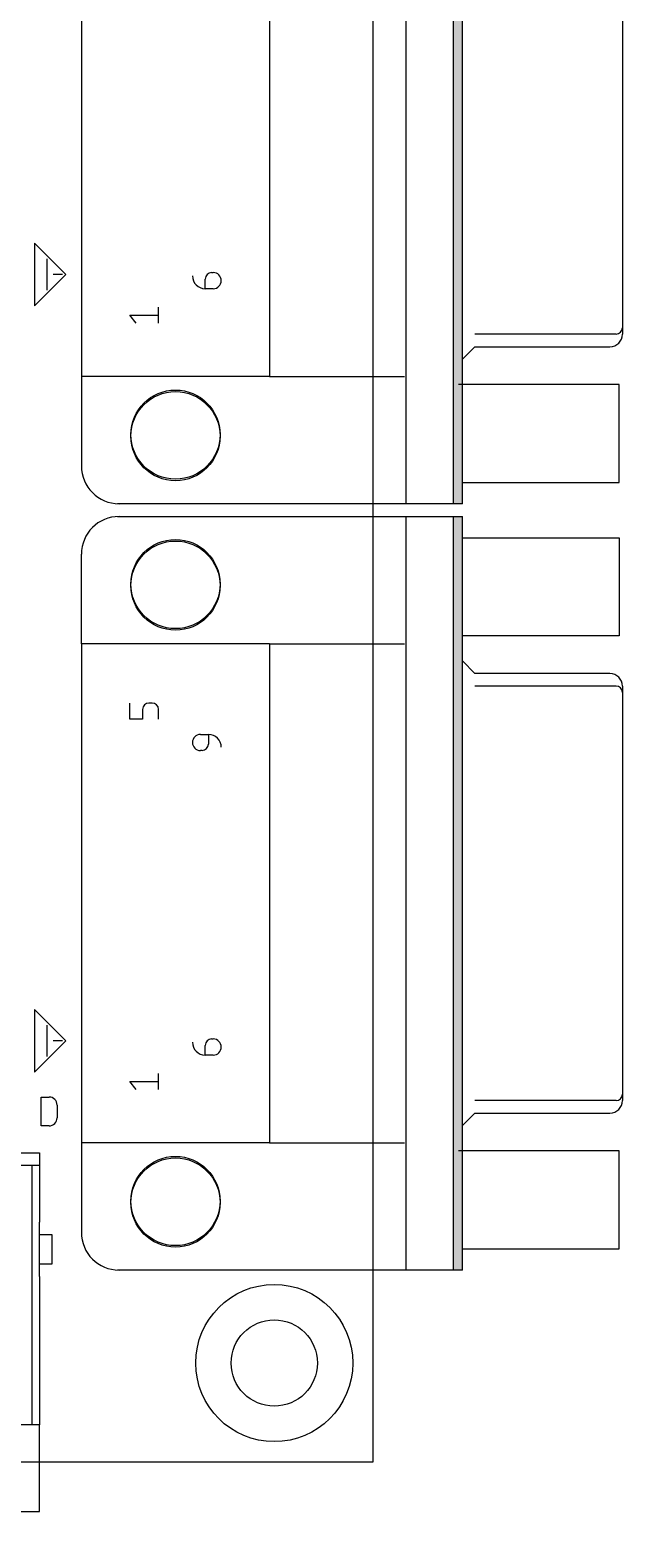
# Model space of a CAD drawing. Extents: x -12 to 58, y -5 to 95.
# Drawn here: x 34.1 to 58.1, y -2 to 57.9 of the extents above; entities that cross this region are included whole.
import ezdxf

# ---------------------------------------------------------------- set-up
doc = ezdxf.new("R2010")
doc.units = 0
for name, color, linetype in [('20', 30, 'CONTINUOUS'), ('21', 253, 'CONTINUOUS'), ('51', 253, 'CONTINUOUS')]:
    doc.layers.add(name, color=color, linetype=linetype)

# ---------------------------------------------------------------- blocks, each defined once
blk = doc.blocks.new('RECT')
blk.add_solid([(-0.5, -0.5), (0.5, -0.5), (-0.5, 0.5), (0.5, 0.5)])

msp = doc.modelspace()

# ---------------------------------------------------------------- linework, layer by layer
at = {"layer": '20'}
for p, q in [((48, 0), (48, 77)), ((0, 0), (48, 0))]:
    msp.add_line(p, q, dxfattribs=at)
at = {"layer": '21'}
for p, q in [((49.3345, 69.24), (49.3345, 38.76)), ((51.2395, 69.24), (51.2395, 38.76)), ((36.19, 64.0965), (36.19, 43.9035)), ((43.81, 64.0965), (43.81, 43.9035)), ((51.6205, 44.602), (51.6205, 63.398)), ((58.0975, 62.382), (58.0975, 45.618)), ((35.555, 48.031), (34.285, 49.301)), ((34.285, 49.301), (34.285, 46.761)), ((34.793, 48.666), (34.793, 47.396)), ((34.285, 46.761), (35.555, 48.031)), ((35.428, 48.031), (35.047, 48.031)), ((41.4647, 48.1072), (41.5296, 48.1072)), ((41.2051, 47.4581), (41.2051, 47.8476)), ((41.5296, 47.4581), (41.2051, 47.4581)), ((38.4054, 46.0611), (38.1458, 46.3856)), ((38.1458, 46.3856), (39.3142, 46.3856)), ((39.3142, 46.0611), (39.3142, 46.7102)), ((57.8435, 45.618), (52.1285, 45.618)), ((51.6205, 44.602), (52.1285, 45.11)), ((52.1285, 45.11), (57.5895, 45.11)), ((51.6205, 39.6172), (51.6205, 44.602)), ((43.81, 43.9035), (36.19, 43.9035)), ((36.19, 43.9035), (36.19, 40.284)), ((43.81, 43.9035), (49.271, 43.9035)), ((57.9705, 43.586), (51.4618, 43.586)), ((57.9705, 39.6172), (57.9705, 43.586)), ((51.6205, 38.76), (51.6205, 39.6172)), ((51.6205, 39.6172), (57.9705, 39.6172)), ((49.3345, 38.76), (37.6505, 38.76)), ((51.2395, 38.76), (49.3345, 38.76)), ((51.6205, 38.76), (51.2395, 38.76)), ((37.6505, 38.24), (49.3345, 38.24)), ((49.3345, 38.24), (49.3345, 7.76)), ((49.3345, 38.24), (51.2395, 38.24)), ((51.2395, 38.24), (51.2395, 7.76)), ((51.2395, 38.24), (51.6205, 38.24)), ((51.6205, 37.3828), (51.6205, 38.24)), ((51.6205, 33.414), (51.6205, 37.3828)), ((51.6205, 37.3828), (57.9705, 37.3828)), ((57.9705, 37.3828), (57.9705, 33.414)), ((36.19, 33.0965), (36.19, 36.716)), ((36.19, 33.0965), (36.19, 12.9035)), ((43.81, 33.0965), (36.19, 33.0965)), ((43.81, 33.0965), (49.271, 33.0965)), ((43.81, 33.0965), (43.81, 12.9035)), ((51.6205, 32.398), (51.6205, 33.414)), ((57.9705, 33.414), (51.6205, 33.414)), ((51.6205, 13.602), (51.6205, 32.398)), ((52.1285, 31.89), (51.6205, 32.398)), ((57.5895, 31.89), (52.1285, 31.89)), ((57.8435, 31.382), (52.1285, 31.382)), ((58.0975, 31.382), (58.0975, 14.618)), ((38.1458, 30.0471), (38.1458, 30.6962)), ((39.0546, 30.6962), (38.9247, 30.6962)), ((38.6651, 30.0471), (38.1458, 30.0471)), ((38.6651, 30.4366), (38.6651, 30.0471)), ((39.3142, 30.0471), (39.3142, 30.4366)), ((41.0104, 29.4262), (41.3349, 29.4262)), ((41.3349, 29.4262), (41.3349, 29.0367)), ((41.0753, 28.7771), (41.0104, 28.7771)), ((35.555, 17.031), (34.285, 18.301)), ((34.285, 18.301), (34.285, 15.761)), ((34.793, 17.666), (34.793, 16.396)), ((34.285, 15.761), (35.555, 17.031)), ((35.428, 17.031), (35.047, 17.031)), ((41.2051, 16.4581), (41.2051, 16.8476)), ((41.4647, 17.1072), (41.5296, 17.1072)), ((41.5296, 16.4581), (41.2051, 16.4581)), ((39.3142, 15.0611), (39.3142, 15.7102)), ((38.4054, 15.0611), (38.1458, 15.3856)), ((38.1458, 15.3856), (39.3142, 15.3856)), ((34.5567, 13.5921), (34.5567, 14.7605)), ((34.5567, 14.7605), (34.8812, 14.7605)), ((35.2058, 14.4359), (35.2058, 13.9166)), ((57.8435, 14.618), (52.1285, 14.618)), ((51.6205, 13.602), (52.1285, 14.11)), ((52.1285, 14.11), (57.5895, 14.11)), ((34.8812, 13.5921), (34.5567, 13.5921)), ((51.6205, 8.6172), (51.6205, 13.602)), ((43.81, 12.9035), (36.19, 12.9035)), ((36.19, 12.9035), (36.19, 9.284)), ((43.81, 12.9035), (49.271, 12.9035)), ((31.5, 12.5), (34.5, 12.5)), ((31.5, 12), (34.2, 12)), ((34.2, 12), (34.5, 12)), ((34.2, 9.5), (34.2, 12)), ((34.5, 12.5), (34.5, 12)), ((34.5, 12), (34.5, 9.7)), ((57.9705, 12.586), (51.4618, 12.586)), ((57.9705, 8.6172), (57.9705, 12.586)), ((51.6205, 7.76), (51.6205, 8.6172)), ((51.6205, 8.6172), (57.9705, 8.6172)), ((34.2, 1.5), (34.2, 7.7)), ((34.5, 7.5), (34.5, 1.5)), ((49.3345, 7.76), (37.6505, 7.76)), ((51.2395, 7.76), (49.3345, 7.76)), ((51.6205, 7.76), (51.2395, 7.76)), ((34.2, 1.5), (25.8, 1.5)), ((34.5, 1.5), (34.2, 1.5)), ((34.5, -2), (34.5, 1.5)), ((25.5, -2), (34.5, -2))]:
    msp.add_line(p, q, dxfattribs=at)
for centre, radius in [((40, 41.554), 1.8034), ((40, 41.4905), 1.8034), ((40, 35.5095), 1.8034), ((40, 35.446), 1.8034), ((40, 10.554), 1.8034), ((40, 10.4905), 1.8034), ((44, 4), 3.1789), ((44, 4), 1.7463)]:
    msp.add_circle(centre, radius, dxfattribs=at)
for centre, radius, start, end in [((41.2051, 47.9774), 0.5193, 180.0007, 270), ((41.4647, 47.8476), 0.2596, 90, 180), ((41.5296, 47.7826), 0.3246, 270, 90), ((57.5895, 45.618), 0.508, 270, 0), ((57.8435, 45.872), 0.254, 270, 0), ((37.714, 40.284), 1.524, 180, 270), ((37.714, 36.716), 1.524, 90, 180), ((57.5895, 31.382), 0.508, 0, 90), ((57.8435, 31.128), 0.254, 0, 90), ((38.9247, 30.4366), 0.2596, 90, 180), ((39.0546, 30.4366), 0.2596, 0, 90), ((41.0104, 29.1016), 0.3246, 90, 270), ((41.3349, 28.9069), 0.5193, 0, 90), ((41.0753, 29.0367), 0.2596, 270, 0), ((41.2051, 16.9774), 0.5193, 180.0007, 270), ((41.4647, 16.8476), 0.2596, 90, 180), ((41.5296, 16.7826), 0.3246, 270, 90), ((34.8812, 14.4359), 0.3246, 0, 90), ((57.5895, 14.618), 0.508, 270, 0), ((57.8435, 14.872), 0.254, 270, 0), ((34.8813, 13.9166), 0.3246, 269.9994, 0), ((37.714, 9.284), 1.524, 180, 270)]:
    msp.add_arc(centre, radius, start, end, dxfattribs=at)
at = {"layer": '51'}
for p, q in [((34.5, 9.2), (34.5, 9.7)), ((34.2, 7.7), (34.2, 9.5)), ((34.5, 8), (34.5, 9.2)), ((34.5, 9.2), (35, 9.2)), ((35, 9.2), (35, 8)), ((34.5, 7.5), (34.5, 8)), ((35, 8), (34.5, 8))]:
    msp.add_line(p, q, dxfattribs=at)

# ---------------------------------------------------------------- block references
at = {"layer": '21', "xscale": 30.48, "yscale": 0.381, "rotation": 270}
for p in [(51.43, 54), (51.43, 23)]:
    msp.add_blockref('RECT', p, dxfattribs=at)

doc.saveas('drawing.dxf')
